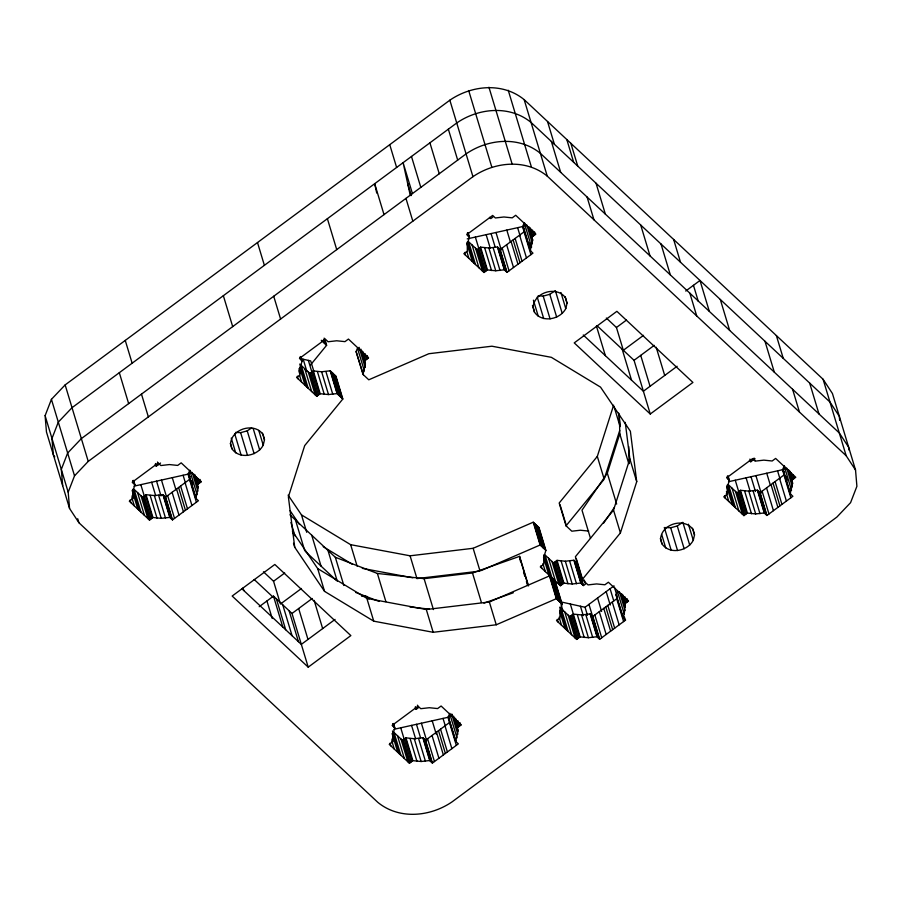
<?xml version="1.0" encoding="UTF-8"?>
<svg xmlns="http://www.w3.org/2000/svg" width="902" height="902" viewBox="0 0 902 902"><rect width="100%" height="100%" fill="white"/><g stroke="black" fill="none" stroke-linecap="round" stroke-linejoin="round"><path stroke-width="1.35" d="M169.801 517.376L161.232 518.346L152.934 517.5L149.461 520.071L142.584 497.273L146.056 494.713L154.355 495.559L162.924 494.589L169.801 517.376L172.496 519.89L198.429 500.711L195.734 498.186L198.147 487.711L195.012 474.88M622.921 617.554L624.274 614.093L617.396 591.295L616.043 594.768L622.921 617.554L625.616 620.069L599.695 639.259L597 636.733L588.42 637.714L580.133 636.868L576.66 639.428L556.511 620.587L559.984 618.017L559.939 611.06L562.104 604.092L556.331 598.702L496.247 624.782L433.174 632.291L373.744 621.174L324.562 591.374L294.728 547.255L288.381 496.844L304.696 445.599L342.839 398.988L337.066 393.588L328.497 394.557L320.199 393.712L316.726 396.282L296.589 377.431L300.05 374.871L300.005 367.915L302.17 360.935L300.952 356.921M624.274 614.093L625.041 603.63L628.514 601.059L608.365 582.218L604.892 584.778L596.594 583.932L588.025 584.902L582.264 579.512L620.407 532.902L636.722 481.657L630.374 431.246L600.54 387.127L551.359 357.327L491.928 346.21L428.856 353.719L368.771 379.798L362.999 374.398L365.411 363.923L362.277 351.092M429.735 760.521L421.155 761.502L412.868 760.657L409.395 763.216L402.517 740.429L405.979 737.859L414.277 738.715L422.858 737.735L429.735 760.521L432.43 763.047L458.351 743.857L455.657 741.343L458.081 730.868L454.946 718.026M504.331 269.799L495.762 270.769L487.463 269.923L483.991 272.494L477.113 249.707L480.586 247.137L488.873 247.982L497.453 247.013L504.331 269.799L507.025 272.314L532.958 253.135L530.252 250.609L532.676 240.135L529.542 227.304M764.265 512.956L755.684 513.926L747.397 513.08L743.924 515.64L737.047 492.853L740.508 490.293L748.807 491.139L757.376 490.158L764.265 512.956L766.959 515.47L792.881 496.28L790.186 493.766L792.61 483.292L789.476 470.449M263.226 445.16L264.478 439.849L263.147 434.64C254.702 421.989 231.701 428.563 230.585 443.525L231.915 448.734C239.391 459.749 257.521 456.198 263.226 445.16L258.773 430.412M565.779 308.597L567.042 303.286L565.701 298.077C557.267 285.427 534.255 292 533.15 306.962L534.48 312.171C541.955 323.187 560.074 319.635 565.779 308.597L560.931 292.507M693.266 540.287L694.517 534.976L693.187 529.767C684.742 517.105 661.741 523.69 660.625 538.652L661.967 543.861C669.431 554.877 687.561 551.325 693.266 540.287L688.406 524.197M590.506 538.415L581.993 510.182L607.317 473.178L619.775 433.851L619.381 414.266M588.679 531.075L580.381 530.229L571.812 531.199L566.05 525.81L559.172 503.023L597.316 456.401L613.631 405.167M604.475 478.285L619.708 430.479M582.264 579.512L575.386 556.726L613.529 510.104L629.844 458.87L625.244 422.35M45.1 415.687L51.425 399.338L65.147 384.906L449.85 100.19C471.656 85.194 502.842 82.127 524.163 99.637L823.086 379.268L832.445 393.531L855.536 470.021L856.9 486.313L850.575 502.662L836.853 517.094L452.15 801.81C430.344 816.806 399.158 819.873 377.837 802.363L78.914 522.732L69.555 508.469L46.464 431.979L45.1 415.687L68.191 492.176L69.555 508.469M68.191 492.176L74.528 475.828L88.238 461.396L472.952 176.679C494.758 161.684 525.934 158.628 547.255 176.127L846.177 455.758L855.536 470.021M133.688 480.71L134.905 484.724L132.741 491.703L132.786 498.648L129.324 501.219L149.461 520.071M195.734 498.186L188.845 475.399L190.209 471.938L197.087 494.724M362.999 374.398L356.11 351.611L357.463 348.149L364.352 370.936M468.217 233.133L469.435 237.147L467.27 244.126L467.315 251.083L463.842 253.642L483.991 272.494M530.252 250.609L523.374 227.823L524.727 224.361L531.616 247.148M393.622 723.855L394.839 727.88L392.674 734.848L392.72 741.805L389.247 744.375L409.395 763.216M455.657 741.343L448.779 718.556L450.132 715.083L457.01 737.881M288.121 495.142L301.471 514.884L350.652 544.684L410.083 555.801L473.144 548.292L533.24 522.213L539.001 527.602L545.89 550.389L543.726 557.357L543.771 564.314L540.298 566.884L560.446 585.725L563.919 583.166L572.206 584.011L580.787 583.03L583.481 585.556L585.499 584.056L584.293 580.042M728.151 476.29L729.368 480.304L727.204 487.272L727.249 494.228L723.776 496.799L743.924 515.64M790.186 493.766L783.308 470.979L784.661 467.507L791.539 490.305M190.051 480.879L188.022 474.159L189.905 470.224L190.717 472.907M524.175 231.961L522.551 226.582L524.423 222.647L525.235 225.331M449.579 722.694L447.956 717.316L449.827 713.381L450.639 716.064M784.097 475.117L782.485 469.739L784.357 465.804L785.168 468.488M603.618 523.126L614.386 507.398M310.592 364.882L326.625 345.286L324.607 338.577M566.05 525.81L604.193 479.199M154.941 464.925L156.283 466.187L160.545 463.042M492.842 217.111L490.812 218.611L489.47 217.359M316.726 396.282L309.848 373.496L313.321 370.925L321.619 371.771L330.188 370.801L335.961 376.202L342.839 398.988M172.496 519.89L165.618 497.103L189.521 479.413L196.399 502.211M507.025 272.314L500.148 249.527L524.051 231.848L530.928 254.635M197.842 484.261L201.315 481.691L181.167 462.85L177.705 465.421L169.407 464.564L160.838 465.545L158.132 463.019L132.211 482.209L134.905 484.724M365.107 360.473L368.58 357.902L348.431 339.062L344.97 341.632L336.672 340.776L328.091 341.757L325.397 339.231L299.475 358.421L302.17 360.935M532.372 236.685L535.844 234.114L515.696 215.274L512.235 217.844L503.936 216.987L495.356 217.968L492.661 215.443L466.74 234.633L469.435 237.147M301.471 588.476L280.432 604.047L273.554 581.26L284.705 573.007M643.532 335.33L623.327 350.28L616.449 327.494L626.484 320.063M259.201 606.696L273.475 596.132L292 613.461L308.213 667.164L350.855 635.594L274.828 564.472L232.175 596.042L308.213 667.164M685.723 291.042L699.997 280.477L709.333 311.393M292 613.461L312.193 598.511M650.263 414.018L574.236 342.895L616.889 311.325L692.916 382.448L650.263 414.018L634.05 360.315L654.243 345.365M335.059 619.415L301.324 644.378L241.894 588.769M677.12 366.268L643.385 391.231L583.256 334.98M560.446 585.725L553.569 562.938L557.03 560.367L565.328 561.224L573.909 560.243L576.603 562.769L583.481 585.556M414.864 708.081L416.217 709.344L418.246 707.844L417.434 705.161M749.393 460.505L750.746 461.768L754.997 458.622M576.66 639.428L569.782 616.641L573.244 614.082L581.542 614.927L590.122 613.946L592.817 616.472L599.695 639.259M560.221 601.747L585.048 607.26L614.003 585.838M432.43 763.047L425.552 740.26L449.455 722.57L456.333 745.356M592.817 616.472L616.709 598.781L623.598 621.568M766.959 515.47L760.082 492.684L783.973 474.993L790.862 497.78M457.776 727.418L461.249 724.847L441.101 706.007L437.628 708.566L429.341 707.72L420.76 708.69L418.066 706.176L392.144 725.355L394.839 727.88M792.306 479.841L795.778 477.271L775.63 458.43L772.157 460.99L763.859 460.144L755.29 461.114L752.595 458.599L726.662 477.789L729.368 480.304M235.535 432.396L240.631 432.656L247.227 430.852L251.681 427.909M538.099 295.845L543.196 296.093L549.792 294.3L555.35 290.613L562.228 313.4M665.586 527.523L670.682 527.783L677.278 525.979L681.72 523.036M481.217 570.56L540.118 545L545.89 550.389M292.383 531.177L317.684 568.587L366.866 598.387L426.296 609.504L489.358 601.995L549.453 575.916L555.215 581.305L562.104 604.092M289.925 514.805L335.33 557.278L377.386 573.447L424.087 578.667L472.49 572.962L519.608 556.354L528.538 585.917M483.923 603.134L513.272 592.794M467.225 238.872L522.551 226.582M134.048 486.144L188.022 474.159M728.512 481.724L782.485 469.739M393.982 729.301L447.956 717.316M361.567 596.154L367.035 596.436M409.936 606.956L429.397 609.132M362.322 568.361L412.879 577.821M300.625 358.669L310.694 360.901L313.941 371.658M355.692 592.434L379.077 601.42M364.938 595.974L369.008 598.939M323.187 546.668L352.175 564.224M523.374 227.823L524.727 229.085M783.308 470.979L784.65 472.242M606.336 318.034L616.449 327.494M597.034 325.69L634.05 360.315M497.453 247.013L500.148 249.527M757.376 490.158L760.082 492.684M477.113 249.707L468.612 241.747L475.489 264.545M737.047 492.853L728.545 484.904L735.423 507.691M356.11 351.611L363.416 374.792M616.043 594.768L623.35 617.949M321.27 340.279L326.625 345.286M553.569 562.938L545.067 554.989L551.945 577.776M309.848 373.496L299.78 364.07L306.657 386.857M569.782 616.641L559.702 607.226L566.591 630.013M305.631 551.674L336.457 580.505M188.845 475.399L190.198 476.662M448.779 718.556L456.085 741.737M263.452 571.8L273.554 581.26M254.172 579.479L272.641 596.752M162.924 494.589L165.618 497.103M422.858 737.735L425.552 740.26M142.584 497.273L134.082 489.324L140.971 512.111M392.438 731.015L402.517 740.429M290.117 510.701L299.441 524.502M54.785 456.964L53.342 454.766L51.978 438.473L58.303 422.125L72.025 407.693L456.739 122.976C478.545 107.981 509.72 104.914 531.041 122.424L829.964 402.055L839.322 416.318L839.661 420.388M292.891 532.462L293.894 535.021M823.086 379.268L846.177 455.758M809.658 383.057L818.993 413.973M776.374 335.578L783.252 358.365M792.587 389.281L799.465 412.067M764.975 341.26L774.311 372.176M792.824 474.531L794.042 478.556M790.817 472.738L792.847 479.436M788.562 469.886L792.61 483.292M786.679 468.025L792.351 486.798M785.867 476.256L787.085 480.281M783.725 471.374L790.603 494.161M777.558 470.833L779.993 478.894M779.52 478.297L786.397 501.084M720.303 299.475L729.639 330.391M775.066 481.589L781.944 504.376M773.037 483.089L779.926 505.875M771.018 484.588L777.896 507.375M766.745 473.234L770.398 485.332M766.553 487.892L773.442 510.679M754.061 458.047L754.873 460.73M762.1 491.184L768.978 513.971M755.921 475.636L761.198 493.112M749.934 459.084L750.746 461.768M759.653 492.289L766.531 515.076M758.729 491.421L765.606 514.208M757.804 490.553L764.682 513.339M693.458 285.314L698.328 301.437M751.005 476.73L755.47 491.511M753.091 490.88L759.969 513.666M746.089 477.823L750.148 491.263M673.625 239.447L680.503 262.234M689.838 293.15L696.716 315.948M748.807 491.139L755.684 513.926M744.601 490.936L751.479 513.734M740.508 490.293L747.397 513.08M739.967 490.688L746.845 513.475M738.772 491.567L745.661 514.365M735.265 480.225L738.918 492.323M737.588 492.458L744.466 515.245M661.008 244.002L670.344 274.918M735.468 491.387L742.346 514.174M732.007 488.14L738.885 510.938M727.734 475.895L728.94 479.909M727.204 476.369L728.015 479.041M727.373 484.78L733.845 506.225M726.606 485.986L732.277 504.748M726.437 491.556L727.249 494.228M726.381 493.473L728.816 501.512M724.543 495.593L725.355 498.276M640.702 225.004L650.038 255.92M656.182 347.214L664.706 375.446M596.03 183.219L605.355 214.135M640.713 355.377L650.049 386.293M692.499 528.268L694.517 534.976M570.865 143.328L577.754 166.115M587.078 197.031L593.967 219.817M682.837 522.292L689.714 545.079M566.806 139.528L573.683 162.315M677.278 525.979L684.156 548.766M622.166 349.198L631.501 380.114M670.682 527.783L677.56 550.57M547.514 121.488L554.392 144.275M551.347 141.422L560.683 172.338M664.3 527.456L671.189 550.243M661.696 534.548L665.744 547.954M596.436 326.096L605.366 355.67M660.343 538.494L661.967 543.861M524.163 99.637L547.255 176.127M614.037 406.498L620.102 426.612M629.844 458.87L636.722 481.657M619.775 433.851L628.705 463.425M508.232 90.245L531.323 166.735M565.013 296.589L567.042 303.286M534.491 231.837L535.303 234.52M607.317 473.178L616.652 504.094M532.496 230.044L534.108 235.399M488.94 87.212L512.032 163.702M530.489 228.24L532.913 236.279M549.792 294.3L556.669 317.087M528.628 226.729L532.676 240.135M597.316 456.401L603.788 477.857M613.529 510.104L620.407 532.902M526.757 224.869L532.417 243.641M528.775 242.491L529.981 246.505M523.803 228.217L530.68 251.004M543.196 296.093L550.073 318.891M517.635 227.676L520.071 235.738M519.597 235.14L526.475 257.927M537.231 297.119L543.703 318.564M627.161 598.781L627.972 601.454M625.154 596.977L626.777 602.344M623.158 595.185L625.582 603.224M515.132 238.444L522.021 261.23M533.409 300.186L538.268 316.275M622.211 594.238L625.041 603.63M621.298 593.674L625.345 607.08M468.679 90.538L491.782 167.028M513.114 239.932L519.992 262.73M619.426 591.813L625.086 610.575M532.462 305.474L534.48 312.171M511.084 241.432L517.962 264.23M624.387 617.002L625.199 619.674M506.811 230.078L510.464 242.176M623.462 616.134L624.274 618.817M614.409 587.179L617.25 596.583M506.631 244.735L513.509 267.522M610.09 588.724L613.743 600.822M612.255 602.085L619.133 624.872M606.178 591.622L610.237 605.062M502.177 248.027L509.055 270.825M495.999 232.479L501.264 249.955M607.801 605.377L614.679 628.164M499.731 249.132L506.608 271.93M498.795 248.264L505.684 271.062M497.87 247.407L504.748 270.194M605.772 606.877L612.661 629.664M491.071 233.573L495.13 247.013M603.754 608.376L610.631 631.163M449.85 100.19L472.952 176.679M493.157 247.723L500.035 270.51M597.564 597.992L601.623 611.443M486.155 234.667L490.214 248.106M599.3 611.68L606.178 634.467M488.873 247.982L495.762 270.769M484.667 247.791L491.545 270.577M448.35 129.178L457.686 160.094M594.835 614.972L601.724 637.759M560.052 504.816L566.524 526.261M576.265 558.518L582.737 579.963M588.961 604.363L592.614 616.461M576.175 562.374L583.053 585.161M592.388 616.077L599.278 638.864M480.586 247.137L487.463 269.923M575.25 561.506L582.128 584.293M591.464 615.209L598.342 637.996M480.044 247.531L486.922 270.318M574.326 560.638L581.204 583.425M590.539 614.341L597.417 637.128M573.909 560.243L580.787 583.03M590.122 613.946L597 636.733M475.343 237.068L485.727 271.209M477.654 249.302L484.532 272.088M585.048 607.26L587.484 615.333M475.534 248.23L482.423 271.017M569.613 560.965L576.491 583.752M585.826 614.668L592.704 637.455M472.073 244.994L478.951 267.781M467.8 232.739L469.017 236.764M580.448 606.245L583.29 615.649M467.281 233.212L468.082 235.896M565.328 561.224L572.206 584.011M581.542 614.927L588.42 637.714M467.439 241.623L473.922 263.068M466.684 242.83L472.344 261.591M561.123 561.021L568.001 583.808M577.336 614.724L584.214 637.522M466.864 251.658L468.882 258.355M464.609 252.436L465.421 255.119M557.03 560.367L563.919 583.166M570.335 603.99L580.133 636.868M556.489 560.773L563.367 583.56M572.702 614.476L579.591 637.263M429.916 142.82L439.251 173.736M555.294 561.653L562.183 584.44M571.518 615.356L578.396 638.154M554.11 562.544L560.988 585.33M570.323 616.246L577.201 639.033M551.99 561.472L558.868 584.259M568.204 615.175L575.081 637.962M548.529 558.225L555.407 581.012M564.742 611.928L571.62 634.726M538.584 527.208L545.462 549.995M554.798 580.911L561.675 603.697M537.66 526.34L544.537 549.126M553.873 580.042L560.751 602.829M561.033 604.43L563.062 611.15M536.735 525.471L543.613 548.258M552.949 579.174L559.826 601.961M536.307 525.077L543.196 547.864M552.52 578.78L559.409 601.566M535.833 524.637L542.711 547.424M552.047 578.34L558.924 601.127M561.281 608.692L568.159 631.479M534.773 523.645L541.651 546.432M550.987 577.348L557.864 600.134M543.895 554.854L550.367 576.31M533.725 522.653L540.602 545.451M549.938 576.355L556.816 599.153M533.24 522.213L540.118 545M549.453 575.916L556.331 598.702M543.534 557.413L548.799 574.833M559.747 611.116L565.013 628.536M542.903 563.547L545.338 571.597M559.127 617.261L561.551 625.3M541.065 565.678L541.876 568.361M557.278 619.381L558.09 622.064M411.481 156.474L420.817 187.39M412.428 193.592L403.104 162.676L410.297 195.565M407.648 183.456L411.301 195.554M519.958 558.338L528.076 585.229M523.566 572.139L524.784 576.175M526.407 581.553L527.625 585.578M389.743 144.681L396.621 167.468M405.956 198.384L412.834 221.17M384.015 214.62L374.68 183.704L376.732 193.062M473.144 548.292L480.033 571.079L416.961 578.588L410.083 555.801M489.358 601.995L496.247 624.782M472.49 572.962L481.42 602.536M327.392 218.701L336.728 249.617M367.227 355.625L368.039 358.308M365.231 353.821L366.843 359.188M363.224 352.028L365.648 360.067M360.958 349.175L365.411 363.923M359.086 347.315L365.152 367.43M424.087 578.667L433.422 609.583M426.296 609.504L433.174 632.291M459.896 722.57L460.708 725.242M457.889 720.766L459.513 726.133M455.893 718.973L458.317 727.012M453.627 716.12L458.081 730.868M451.936 714.215L452.748 716.898M451.755 714.26L457.821 734.363M443.04 718.409L445.464 726.471M444.99 725.873L451.879 748.66M324.122 338.126L326.152 344.835M335.476 375.751L342.365 398.537M323.874 339.817L325.092 343.842M334.428 374.758L341.306 397.545M323.22 340.178L324.032 342.85M333.368 373.766L340.246 396.553M440.537 729.166L447.415 751.952M332.883 373.315L339.761 396.102M332.466 372.921L339.344 395.707M331.53 372.052L338.419 394.85M330.606 371.196L337.495 393.982M330.188 370.801L337.066 393.588M438.507 730.665L445.396 753.452M436.489 732.165L443.367 754.951M432.216 720.811L436.275 734.251M325.893 371.511L332.77 394.298M432.035 735.468L438.913 758.255M321.619 371.771L328.497 394.557M317.403 371.579L324.28 394.366M427.571 738.761L434.46 761.547M377.386 573.447L385.898 601.679M421.392 723.212L426.669 740.689M415.405 706.661L416.217 709.344M425.124 739.865L432.013 762.652M313.321 370.925L320.199 393.712M424.199 738.997L431.077 761.784M312.78 371.32L319.658 394.106M423.275 738.129L430.153 760.916M308.349 360.383L312.002 372.481M311.585 372.21L318.462 394.997M416.476 724.306L420.535 737.746M310.389 373.09L317.267 395.877M308.27 372.019L315.159 394.805M418.562 738.456L425.44 761.243M303.196 359.233L306.849 371.331M304.808 368.783L311.697 391.569M300.535 356.527L301.753 360.541M411.56 725.4L415.619 738.839M300.016 357L300.828 359.684M414.277 738.715L421.155 761.502M301.347 365.535L308.225 388.334M299.825 367.96L305.079 385.38M298.945 368.738L299.746 371.41M410.072 738.512L416.95 761.299M298.844 370.846L299.644 373.529M299.599 375.446L301.618 382.144M350.652 544.684L357.124 566.129M366.866 598.387L373.744 621.174M257.498 242.548L264.387 265.335M273.712 296.251L280.601 319.037M297.344 376.224L298.156 378.908M405.979 737.859L412.868 760.657M405.438 738.264L412.327 761.051M404.254 739.144L411.132 761.931M400.736 727.801L404.389 739.899M403.059 740.035L409.936 762.821M400.939 738.963L407.817 761.75M397.478 735.716L404.355 758.514M393.204 723.472L394.411 727.486M392.674 723.945L393.486 726.617M394.016 732.48L400.894 755.267M392.844 732.345L399.327 753.801M392.088 733.563L397.748 752.324M391.908 739.121L392.72 741.805M391.863 741.038L394.287 749.088M335.33 557.278L343.854 585.499M390.014 743.169L390.825 745.853M327.956 550.367L337.292 581.283M311.709 535.179L321.044 566.084M301.471 514.884L306.725 532.304M317.684 568.587L324.562 591.374M295.473 519.98L304.797 550.896M223.358 295.698L232.693 326.614M290.929 522.483L294.988 535.923M314.133 600.36L322.657 628.593M262.459 433.152L264.478 439.849M293.511 543.23L294.728 547.255M253.191 428.518L259.675 449.963M247.227 430.852L254.105 453.638M298.663 608.523L307.988 639.439M240.631 432.656L247.52 455.442M289.102 610.755L298.438 641.672M234.667 433.682L241.138 455.127M282.732 604.802L292.068 635.707M231.25 438.09L235.704 452.838M230.303 443.378L231.915 448.734M276.373 598.838L285.697 629.754M273.475 596.132L282.811 627.048M266.936 600.969L272.212 618.445M243.01 587.89L243.822 590.573M199.962 479.413L200.774 482.096M198.372 478.951L199.579 482.976M196.365 477.158L198.384 483.855M194.099 474.305L198.147 487.711M192.227 472.445L197.888 491.218M191.416 480.676L192.622 484.701M189.273 475.794L196.151 498.58M183.106 475.253L185.541 483.314M185.068 482.717L191.946 505.503M180.603 486.009L187.492 508.807M178.585 487.508L185.462 510.307M176.555 489.008L183.433 511.795M172.282 477.654L175.935 489.752M172.102 492.312L178.979 515.098M125.254 340.415L132.143 363.202M141.479 394.118L148.356 416.904M157.5 462.016L158.312 464.688M167.648 495.604L174.526 518.391M161.469 480.056L166.34 496.19M155.482 463.515L156.283 466.187M165.201 496.709L172.079 519.496M164.277 495.841L171.155 518.639M163.341 494.984L170.23 517.771M156.553 481.149L161.007 495.931M158.628 495.299L165.517 518.086M119.323 372.695L128.648 403.611M151.626 482.243L155.685 495.683M154.355 495.559L161.232 518.346M150.138 495.367L157.016 518.154M146.056 494.713L152.934 517.5M145.515 495.108L152.393 517.895M140.813 484.645L151.198 518.785M143.125 496.878L150.003 519.665M141.016 495.807L147.894 518.594M137.544 492.571L144.433 515.358M133.27 480.315L134.488 484.329M132.752 480.789L133.564 483.472M132.921 489.2L139.393 510.645M132.154 490.406L137.814 509.168M131.985 495.976L132.786 498.648M131.929 497.893L134.353 505.932M130.08 500.012L130.891 502.696M65.147 384.906L88.238 461.396M51.425 399.338L74.528 475.828M77.707 518.718L78.914 522.732M519.608 556.354L520.533 561.63M618.637 413.105L620.17 425.259M848.883 449.951L848.658 447.234L839.3 432.971L540.377 153.34C519.056 135.83 487.869 138.897 466.075 153.892L81.36 438.609L67.639 453.041L61.313 469.39L62.678 485.682M628.739 446.591L629.089 463.639"/></g></svg>
